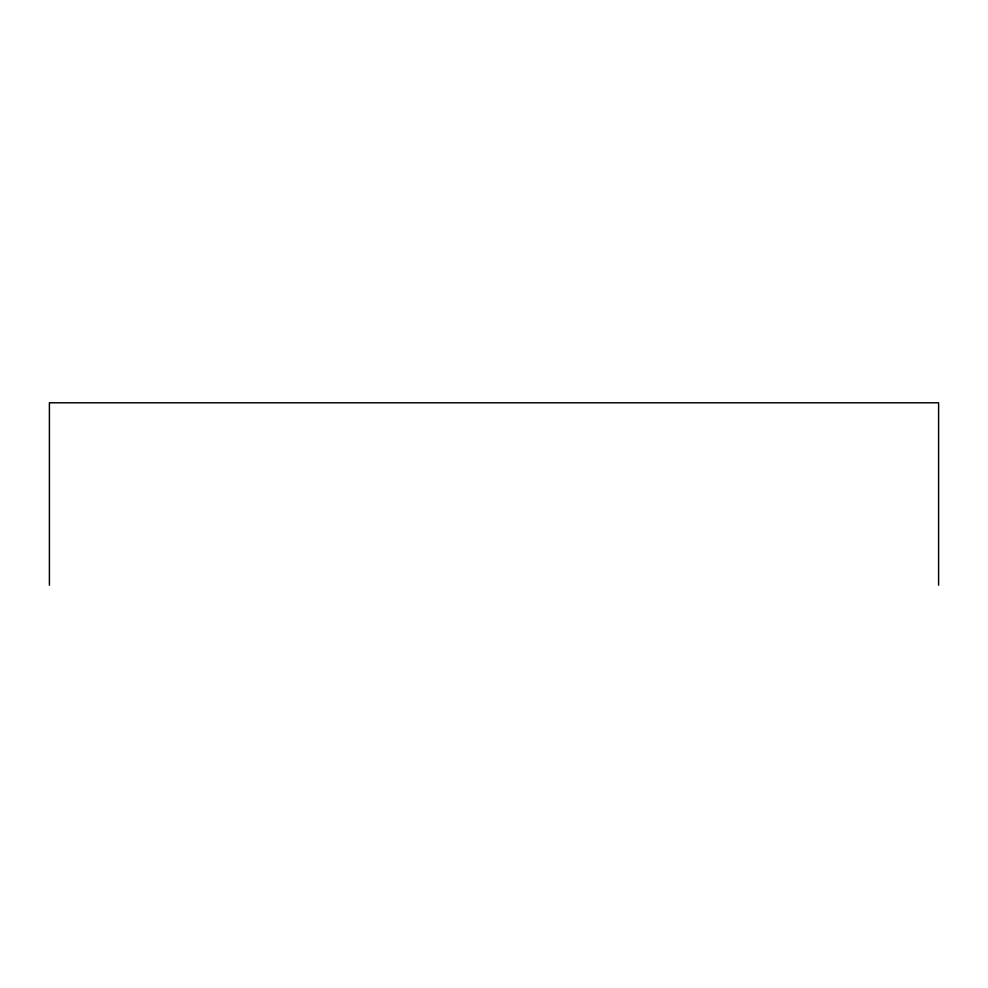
<?xml version="1.0" encoding="UTF-8"?>
<svg xmlns="http://www.w3.org/2000/svg" width="988" height="988" viewBox="0 0 988 988"><rect width="100%" height="100%" fill="white"/><g stroke="black" fill="none" stroke-linecap="round" stroke-linejoin="round"><path stroke-width="1.48" d="M938.6 585.217L938.6 402.783L49.4 402.783L49.4 585.217"/></g></svg>
